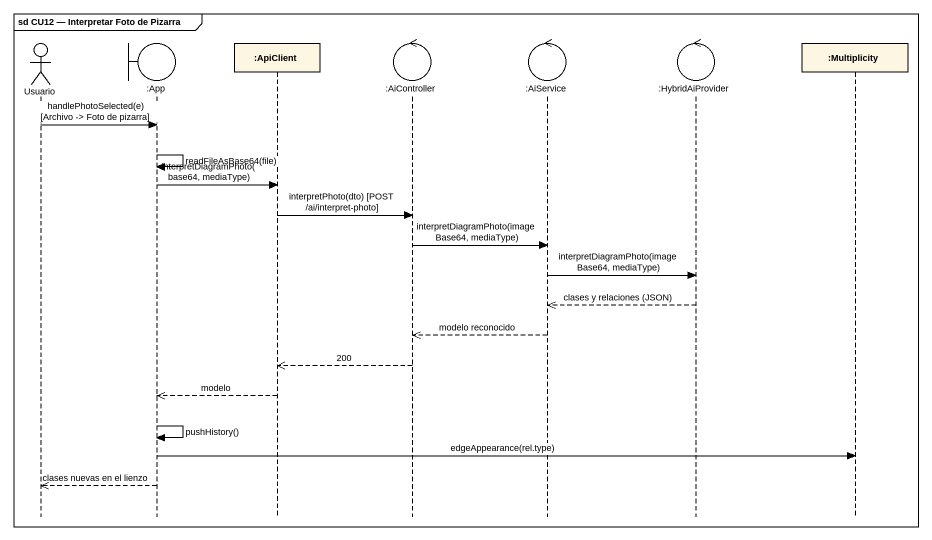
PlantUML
@startuml
mainframe sd CU12 — Interpretar Foto de Pizarra
hide footbox
actor Usuario
boundary ":App" as App
participant ":ApiClient" as ApiClient
control ":AiController" as AiController
control ":AiService" as AiService
control ":HybridAiProvider" as HybridAiProvider
participant ":Multiplicity" as Multiplicity

Usuario -> App : handlePhotoSelected(e) [Archivo -> Foto de pizarra]
App -> App : readFileAsBase64(file)
App -> ApiClient : interpretDiagramPhoto(base64, mediaType)
ApiClient -> AiController : interpretPhoto(dto) [POST /ai/interpret-photo]
AiController -> AiService : interpretDiagramPhoto(imageBase64, mediaType)
AiService -> HybridAiProvider : interpretDiagramPhoto(imageBase64, mediaType)
HybridAiProvider -->> AiService : clases y relaciones (JSON)
AiService -->> AiController : modelo reconocido
AiController -->> ApiClient : 200
ApiClient -->> App : modelo
App -> App : pushHistory()
App -> Multiplicity : edgeAppearance(rel.type)
App -->> Usuario : clases nuevas en el lienzo
@enduml
